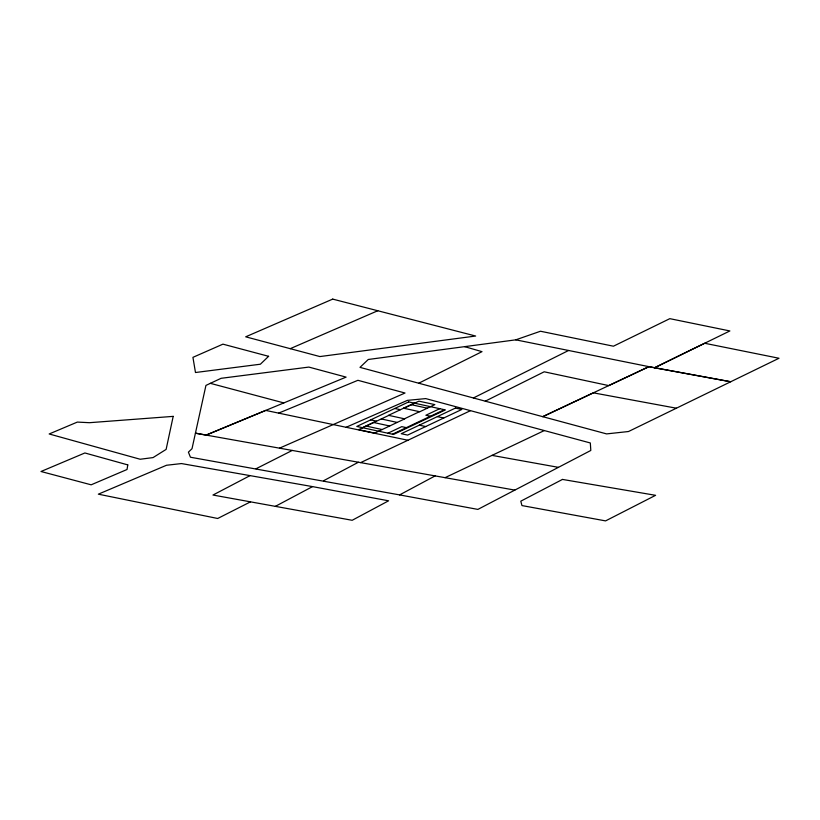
<?xml version="1.0" encoding="UTF-8"?>
<svg xmlns="http://www.w3.org/2000/svg" width="820" height="820" viewBox="0 0 820 820"><rect width="100%" height="100%" fill="white"/><g stroke="black" fill="none" stroke-linecap="round" stroke-linejoin="round"><path stroke-width="1.23" d="M346.132 427.281L407.376 400.375L425.734 398.592L590.318 442.964L590.81 450.457L514.827 490.104L195.416 433.175L206.148 435.092L346.101 377.118L308.863 367.083L221.092 378.307L205.943 385.41L192.013 448.704L188.415 452.158L190.435 457.222L399.606 494.901L435.133 475.897M323.603 480.725L358.412 462.234M275.356 506.35L312.533 486.608L388.588 500.805L352.169 520.29L212.974 495.034L250.059 475.62L312.533 486.608M514.827 490.104L477.875 509.404L399.606 494.901M255.983 468.784L292.248 450.436M250.51 501.84L217.689 518.486L98.349 494.173L166.501 465.258L181.476 463.566L250.059 475.62M418.743 383.217L481.996 351.657L464.632 346.645M473.427 397.956L568.598 350.478M485.296 401.164L544.193 371.798L608.727 385.595L648.938 366.673L730.712 381.751L779 358.258L704.657 343.262L654.493 367.78L515.77 339.839L368.282 359.478L359.99 367.37L606.595 433.903L628.489 431.525L730.712 381.751L654.493 367.78L729.872 330.952L669.827 318.662L613.432 346.204L540.482 331.239L515.77 339.839M445.055 477.681L544.306 430.561M362.43 427.671L376.318 421.101L370.691 419.881M414.295 403.143L388.516 415.33L404.721 418.866L374.617 433.103L358.699 429.639L388.803 415.391M403.86 408.278L418.917 401.154L434.836 404.619L419.779 411.742L403.573 408.206M404.434 418.805L419.491 411.681M387.901 433.216L401.779 426.646L406.33 427.64M439.766 408.688L425.877 415.258L430.418 416.242M392.442 434.21L444.307 409.682M360.626 462.623L470.506 410.656M648.938 366.673L542.737 416.673L593.362 392.841L676.387 408.206M279.497 448.171L405.018 393.016L357.909 380.306L278.656 413.126M290.229 348.674L377.774 310.739M206.148 435.092L265.711 410.41L407.94 440.258M492.02 455.387L558.43 467.349M411.394 404.711L427.312 408.186M437.378 416.621L443.743 418.005M394.779 408.483L400.406 409.703M419.307 425.16L425.672 426.554M381.279 418.958L397.198 422.423M373.746 422.515L389.664 425.99M366.222 426.082L382.14 429.547M210.35 383.34L283.843 402.917M127.787 464.899L127.028 469.501L91.163 484.815L41 471.5L84.88 452.968L127.787 464.899M173.194 416.375L166.122 449.401L153.053 457.591L140.179 459.251L49.179 433.975L77.336 422.085L89.431 422.7L173.194 416.375M268.601 356.31L260.381 364.213L195.478 372.516L192.936 357.346L222.937 344.154L268.601 356.31M562.469 479.423L520.792 501.184L521.951 505.571L605.58 520.895L655.59 495.321L562.469 479.423M408.667 401.913L356.803 426.441L393.518 434.446L445.393 409.918L408.667 401.913M455.438 408.073L401.236 433.708L407.612 435.092L461.814 409.457L455.438 408.073M332.715 299.105L245.692 336.815L319.892 356.567L475.651 336.036L332.715 299.105"/></g></svg>
